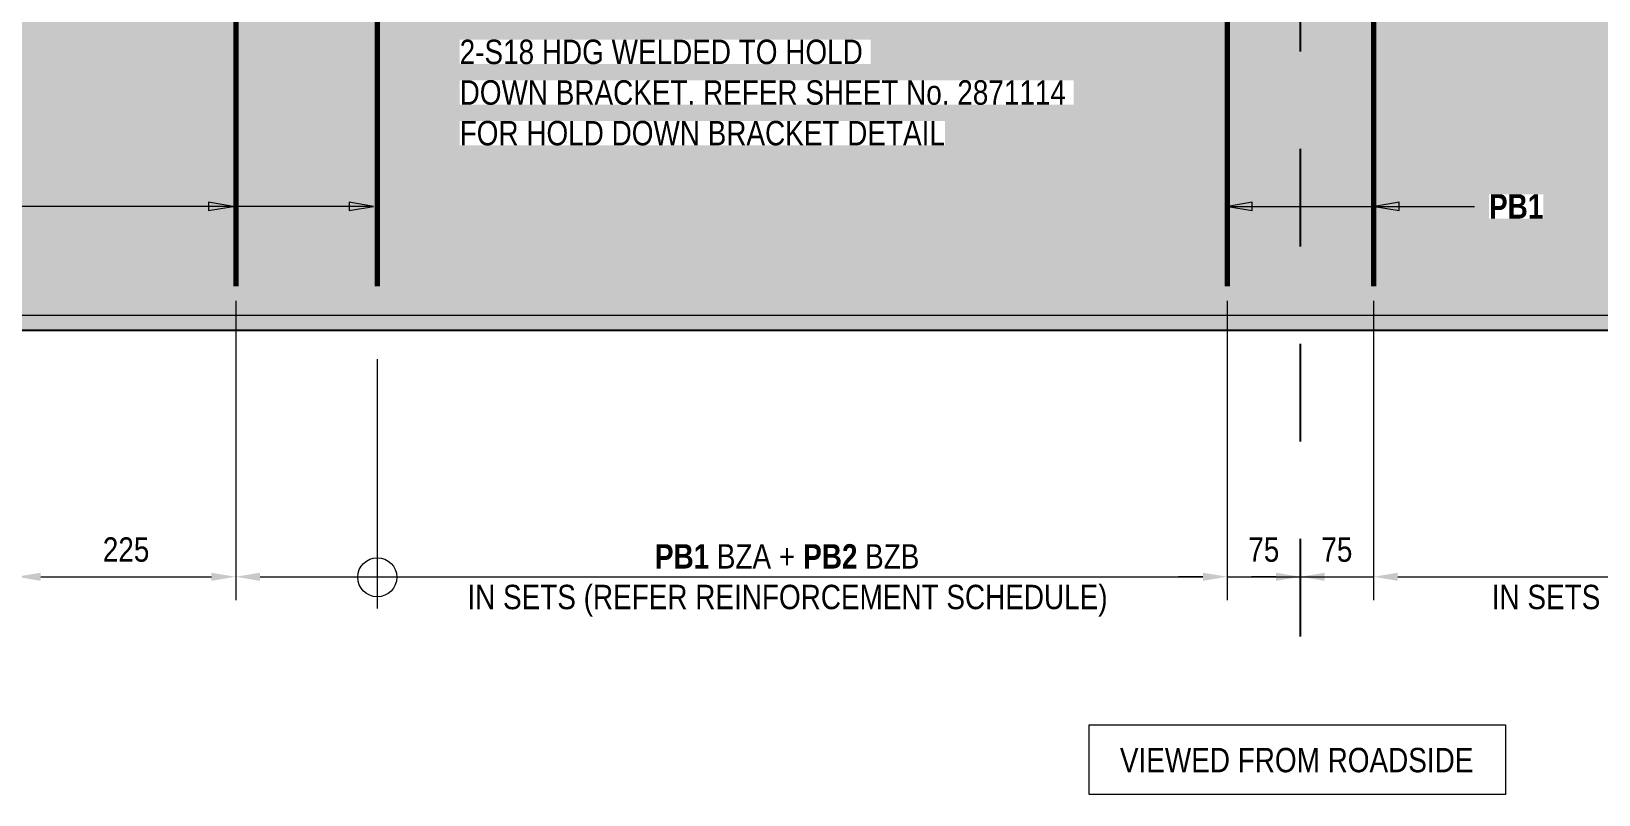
# Model space of a CAD drawing. Header units: metres. Extents: x 3.19 to 12.18, y 1.19 to 4.34.
# Drawn here: x 4.473 to 6.082, y 1.696 to 2.479 of the extents above; entities that cross this region are included whole.
import ezdxf

# ---------------------------------------------------------------- set-up
doc = ezdxf.new("R2010")
doc.units = ezdxf.units.M
doc.linetypes.add('JacobsCenter', pattern=[0.015000000000000001, 0.009000000000000003, -0.0015, 0.003, -0.0015])
doc.layers.get('Defpoints').update_dxf_attribs({"color": 41})
for name, color, linetype, lineweight in [('D-BDGE', 7, 'Continuous', 13), ('D-BDGE-LINE', 7, 'Continuous', 9), ('D-ENHA-TEXT', 7, 'Continuous', 9), ('D-ENHA-TEXT-DIMS', 7, 'Continuous', 9)]:
    doc.layers.add(name, color=color, linetype=linetype, lineweight=lineweight)
doc.styles.add('Arial Narrow_1', font='ARIALN.TTF', dxfattribs={"height": 0.02499999999999999})
doc.styles.add('Arial Narrow_B', font='ARIALNB.TTF', dxfattribs={"height": 0.025})
doc.dimstyles.new('Dimension_Standard_O__mm_', dxfattribs={"dimscale": 0.3048, "dimtxt": 0.02558577434045649, "dimasz": 0.08202099737532807, "dimexe": 0.07874015748031493, "dimexo": 0.04921259842519685, "dimgap": 0.04921259842519685, "dimtad": 1, "dimdec": 0, "dimlfac": 1000, "dimzin": 0, "dimdsep": 46, "dimtxsty": 'Arial Narrow_B', "dimsah": 1, "dimcen": 0.09, "dimaunit": 1, "dimadec": 4, "dimazin": 0, "dimtfac": 1, "dimtdec": 4, "dimtix": 1, "dimtmove": 0, "dimatfit": 3, "dimfxl": 1, "dimtvp": 1, "dimtfill": 1, "dimtolj": 1, "dimtzin": 0, "dimlwd": 18, "dimlwe": 18, "dimarcsym": 2})
doc.dimstyles.new('Dimension_Standard_O__mm__1', dxfattribs={"dimscale": 0.3048, "dimtxt": 0.02558577434045649, "dimasz": 0.08202099737532807, "dimexe": 0.07874015748031493, "dimexo": 0.04921259842519685, "dimgap": 0.04921259842519685, "dimtad": 1, "dimdec": 0, "dimlfac": 1000, "dimzin": 0, "dimdsep": 46, "dimtxsty": 'Arial Narrow_1', "dimsah": 1, "dimcen": 0.09, "dimaunit": 1, "dimadec": 4, "dimazin": 0, "dimtfac": 1, "dimtdec": 4, "dimtix": 1, "dimtmove": 0, "dimatfit": 3, "dimfxl": 1, "dimtvp": 1, "dimtfill": 1, "dimtolj": 1, "dimtzin": 0, "dimlwd": 18, "dimlwe": 18, "dimarcsym": 2})

# ---------------------------------------------------------------- blocks, each defined once
blk = doc.blocks.new('DIMBLOCK1-DRG-2871121 - ELEVATION - PRECAST MEDIUM PERFORMANCE LEVEL BARRIER TYPE - MPB-02-A')
at = {"layer": 'D-ENHA-TEXT-DIMS', "color": 0, "lineweight": 18, "transparency": 16777216}
for p, q in [((4.683003870350329, 2.202432099418926), (4.683003870350329, 1.895474706168292)), ((5.700503870350325, 2.202432099418923), (5.700503870350325, 1.895474706168292)), ((4.708003870350329, 1.919474706168292), (5.675503870350324, 1.919474706168292))]:
    blk.add_line(p, q, dxfattribs=at)
at = {"layer": 'D-ENHA-TEXT-DIMS', "color": 0, "transparency": 16777216}
for points in [[(4.708003870350329, 1.923641372834959), (4.708003870350329, 1.915308039501625), (4.683003870350329, 1.919474706168292)], [(5.675503870350324, 1.923641372834959), (5.675503870350324, 1.915308039501625), (5.700503870350325, 1.919474706168292)]]:
    blk.add_solid(points, dxfattribs=at)
at = {"layer": 'Defpoints', "color": 0, "transparency": 16777216}
for p in [(4.683003870350329, 2.217432099418926), (5.700503870350325, 2.217432099418923), (5.700503870350325, 1.919474706168292)]:
    blk.add_point(p, dxfattribs=at)
at = {"layer": 'D-ENHA-TEXT-DIMS', "color": 0, "lineweight": 18, "transparency": 16777216, "insert": (5.191753870350327, 1.949319521993667), "char_height": 0.025, "attachment_point": 5, "style": 'Arial Narrow_B', "bg_fill": 3, "box_fill_scale": 1.1, "bg_fill_color": 256, "bg_fill_true_color": 13158600, "bg_fill_transparency": 0}
blk.add_mtext('\\A1;\u200e', dxfattribs=at)
blk = doc.blocks.new('DIMBLOCK2-DRG-2871121 - ELEVATION - PRECAST MEDIUM PERFORMANCE LEVEL BARRIER TYPE - MPB-02-A')
at = {"layer": 'D-ENHA-TEXT-DIMS', "color": 0, "lineweight": 18, "transparency": 16777216}
for p, q in [((5.700503870350325, 2.202432099418923), (5.700503870350325, 1.895474706168292)), ((5.775503870350327, 1.873334265813729), (5.775503870350327, 1.943474706168292)), ((5.675503870350324, 1.919474706168292), (5.650503870350325, 1.919474706168292)), ((5.700503870350325, 1.919474706168292), (5.775503870350327, 1.919474706168292)), ((5.800503870350327, 1.919474706168292), (5.825503870350326, 1.919474706168292))]:
    blk.add_line(p, q, dxfattribs=at)
at = {"layer": 'D-ENHA-TEXT-DIMS', "color": 0, "transparency": 16777216}
for points in [[(5.675503870350324, 1.923641372834959), (5.675503870350324, 1.915308039501625), (5.700503870350325, 1.919474706168292)], [(5.800503870350327, 1.923641372834959), (5.800503870350327, 1.915308039501625), (5.775503870350327, 1.919474706168292)]]:
    blk.add_solid(points, dxfattribs=at)
at = {"layer": 'Defpoints', "color": 0, "transparency": 16777216}
for p in [(5.700503870350325, 2.217432099418923), (5.775503870350327, 1.919474706168292), (5.775503870350327, 1.858334265813729)]:
    blk.add_point(p, dxfattribs=at)
at = {"layer": 'D-ENHA-TEXT-DIMS', "color": 0, "lineweight": 18, "transparency": 16777216, "insert": (5.738003870350326, 1.947187871243326), "char_height": 0.02499999999999999, "width": 0.03801315044867821, "attachment_point": 5, "style": 'Arial Narrow_1', "bg_fill": 3, "box_fill_scale": 1.1, "bg_fill_color": 256, "bg_fill_true_color": 13158600, "bg_fill_transparency": 0}
blk.add_mtext('\\A1;75', dxfattribs=at)
blk = doc.blocks.new('DIMBLOCK3-DRG-2871121 - ELEVATION - PRECAST MEDIUM PERFORMANCE LEVEL BARRIER TYPE - MPB-02-A')
at = {"layer": 'D-ENHA-TEXT-DIMS', "color": 0, "lineweight": 18, "transparency": 16777216}
for p, q in [((5.850503870350328, 2.202432099418923), (5.850503870350328, 1.895474706168292)), ((5.775503870350327, 1.873334265813729), (5.775503870350327, 1.943474706168292)), ((5.750503870350326, 1.919474706168292), (5.725503870350327, 1.919474706168292)), ((5.775503870350327, 1.919474706168292), (5.850503870350328, 1.919474706168292)), ((5.875503870350329, 1.919474706168292), (5.900503870350328, 1.919474706168292))]:
    blk.add_line(p, q, dxfattribs=at)
at = {"layer": 'D-ENHA-TEXT-DIMS', "color": 0, "transparency": 16777216}
for points in [[(5.750503870350326, 1.923641372834959), (5.750503870350326, 1.915308039501625), (5.775503870350327, 1.919474706168292)], [(5.875503870350329, 1.923641372834959), (5.875503870350329, 1.915308039501625), (5.850503870350328, 1.919474706168292)]]:
    blk.add_solid(points, dxfattribs=at)
at = {"layer": 'Defpoints', "color": 0, "transparency": 16777216}
for p in [(5.850503870350328, 2.217432099418923), (5.850503870350328, 1.919474706168292), (5.775503870350327, 1.858334265813729)]:
    blk.add_point(p, dxfattribs=at)
at = {"layer": 'D-ENHA-TEXT-DIMS', "color": 0, "lineweight": 18, "transparency": 16777216, "insert": (5.813003870350327, 1.947187871243326), "char_height": 0.02499999999999999, "width": 0.03801315044867821, "attachment_point": 5, "style": 'Arial Narrow_1', "bg_fill": 3, "box_fill_scale": 1.1, "bg_fill_color": 256, "bg_fill_true_color": 13158600, "bg_fill_transparency": 0}
blk.add_mtext('\\A1;75', dxfattribs=at)
blk = doc.blocks.new('DIMBLOCK4-DRG-2871121 - ELEVATION - PRECAST MEDIUM PERFORMANCE LEVEL BARRIER TYPE - MPB-02-A')
at = {"layer": 'D-ENHA-TEXT-DIMS', "color": 0, "lineweight": 18, "transparency": 16777216}
for p, q in [((5.850503870350328, 2.202432099418923), (5.850503870350328, 1.895474706168292)), ((6.868003870350325, 2.202432099418919), (6.868003870350325, 1.895474706168292)), ((5.875503870350329, 1.919474706168292), (6.843003870350325, 1.919474706168292))]:
    blk.add_line(p, q, dxfattribs=at)
at = {"layer": 'D-ENHA-TEXT-DIMS', "color": 0, "transparency": 16777216}
for points in [[(5.875503870350329, 1.923641372834959), (5.875503870350329, 1.915308039501625), (5.850503870350328, 1.919474706168292)], [(6.843003870350325, 1.923641372834959), (6.843003870350325, 1.915308039501625), (6.868003870350325, 1.919474706168292)]]:
    blk.add_solid(points, dxfattribs=at)
at = {"layer": 'Defpoints', "color": 0, "transparency": 16777216}
for p in [(5.850503870350328, 2.217432099418923), (6.868003870350325, 2.217432099418919), (6.868003870350325, 1.919474706168292)]:
    blk.add_point(p, dxfattribs=at)
at = {"layer": 'D-ENHA-TEXT-DIMS', "color": 0, "lineweight": 18, "transparency": 16777216, "insert": (6.359253870350327, 1.949319521993667), "char_height": 0.02499999999999999, "attachment_point": 5, "style": 'Arial Narrow_1', "bg_fill": 3, "box_fill_scale": 1.1, "bg_fill_color": 256, "bg_fill_true_color": 13158600, "bg_fill_transparency": 0}
blk.add_mtext('\\A1;\u200e', dxfattribs=at)
blk = doc.blocks.new('DIMBLOCK7-DRG-2871121 - ELEVATION - PRECAST MEDIUM PERFORMANCE LEVEL BARRIER TYPE - MPB-02-A')
at = {"layer": 'D-ENHA-TEXT-DIMS', "color": 0, "lineweight": 18, "transparency": 16777216}
for p, q in [((4.45800387035033, 2.202432099418927), (4.45800387035033, 1.895474706168292)), ((4.683003870350329, 2.202432099418926), (4.683003870350329, 1.895474706168292)), ((4.483003870350331, 1.919474706168292), (4.658003870350329, 1.919474706168292))]:
    blk.add_line(p, q, dxfattribs=at)
at = {"layer": 'D-ENHA-TEXT-DIMS', "color": 0, "transparency": 16777216}
for points in [[(4.483003870350331, 1.923641372834959), (4.483003870350331, 1.915308039501625), (4.45800387035033, 1.919474706168292)], [(4.658003870350329, 1.923641372834959), (4.658003870350329, 1.915308039501625), (4.683003870350329, 1.919474706168292)]]:
    blk.add_solid(points, dxfattribs=at)
at = {"layer": 'Defpoints', "color": 0, "transparency": 16777216}
for p in [(4.45800387035033, 2.217432099418927), (4.683003870350329, 2.217432099418926), (4.683003870350329, 1.919474706168292)]:
    blk.add_point(p, dxfattribs=at)
at = {"layer": 'D-ENHA-TEXT-DIMS', "color": 0, "lineweight": 18, "transparency": 16777216, "insert": (4.570503870350329, 1.947239030861334), "char_height": 0.02499999999999999, "width": 0.0570197256730173, "attachment_point": 5, "style": 'Arial Narrow_1', "bg_fill": 3, "box_fill_scale": 1.1, "bg_fill_color": 256, "bg_fill_true_color": 13158600, "bg_fill_transparency": 0}
blk.add_mtext('\\A1;225', dxfattribs=at)

msp = doc.modelspace()

# ---------------------------------------------------------------- hatches: boundary and pattern name
at = {"layer": 'D-BDGE-LINE', "true_color": 0xffffff}
h = msp.add_hatch(color=7, dxfattribs=at)
h.paths.add_polyline_path([(8.165503870350335, 2.172432099418926), (8.165503870350335, 3.932432099418929), (3.385503870350329, 3.932432099418929), (3.385503870350329, 2.172432099418926), (7.300379011572486, 2.172432099418926)])
h.paths.add_polyline_path([(8.048259892536034, 2.656198663905486), (8.045930521130112, 2.656505331468885), (8.043759892536034, 2.657404435271427), (8.041895931505355, 2.658834702874807), (8.040465663901974, 2.660698663905488), (8.039566560099432, 2.662869292499564), (8.039259892536034, 2.665198663905483), (8.039566560099432, 2.66752803531141), (8.040465663901973, 2.669698663905483), (8.041895931505355, 2.671562624936166), (8.043759892536034, 2.672992892539548), (8.045930521130112, 2.673891996342088), (8.048259892536034, 2.674198663905486), (8.050589263941957, 2.673891996342088), (8.052759892536034, 2.672992892539547), (8.054623853566714, 2.671562624936165), (8.056054121170094, 2.669698663905486), (8.056953224972636, 2.66752803531141), (8.057259892536035, 2.665198663905485), (8.056953224972636, 2.662869292499564), (8.056054121170094, 2.660698663905487), (8.054623853566714, 2.658834702874808), (8.052759892536034, 2.657404435271427), (8.050589263941959, 2.656505331468885)])
h.paths.add_polyline_path([(7.263259892536027, 2.65619866390549), (7.260930521130104, 2.656505331468887), (7.258759892536025, 2.657404435271429), (7.256895931505347, 2.65883470287481), (7.255465663901967, 2.660698663905488), (7.254566560099424, 2.662869292499566), (7.254259892536027, 2.665198663905489), (7.254566560099424, 2.667528035311412), (7.255465663901966, 2.66969866390549), (7.256895931505347, 2.671562624936168), (7.258759892536025, 2.67299289253955), (7.260930521130102, 2.67389199634209), (7.263259892536027, 2.674198663905488), (7.265589263941949, 2.67389199634209), (7.267759892536025, 2.672992892539549), (7.269623853566705, 2.671562624936168), (7.271054121170086, 2.669698663905489), (7.271953224972629, 2.667528035311415), (7.272259892536026, 2.665198663905489), (7.271953224972629, 2.662869292499566), (7.271054121170086, 2.660698663905489), (7.269623853566703, 2.658834702874808), (7.267759892536025, 2.657404435271429), (7.26558926394195, 2.656505331468887)])
h.paths.add_polyline_path([(6.697747848164644, 2.65619866390549), (6.695418476758721, 2.656505331468888), (6.693247848164644, 2.657404435271429), (6.691383887133965, 2.658834702874812), (6.689953619530583, 2.660698663905489), (6.689054515728042, 2.662869292499566), (6.688747848164644, 2.665198663905485), (6.689054515728042, 2.667528035311412), (6.689953619530583, 2.66969866390549), (6.691383887133967, 2.671562624936171), (6.693247848164644, 2.67299289253955), (6.695418476758721, 2.673891996342091), (6.697747848164644, 2.67419866390549), (6.700077219570566, 2.673891996342092), (6.702247848164645, 2.67299289253955), (6.704111809195323, 2.671562624936169), (6.705542076798705, 2.66969866390549), (6.706441180601247, 2.667528035311412), (6.706747848164644, 2.665198663905489), (6.706441180601247, 2.662869292499566), (6.705542076798706, 2.660698663905492), (6.704111809195323, 2.65883470287481), (6.702247848164645, 2.657404435271429), (6.700077219570567, 2.656505331468888)])
h.paths.add_polyline_path([(5.875503870350338, 2.656198663905492), (5.873174498944415, 2.656505331468891), (5.871003870350337, 2.657404435271432), (5.869139909319658, 2.658834702874813), (5.867709641716277, 2.660698663905493), (5.866810537913735, 2.662869292499569), (5.866503870350337, 2.665198663905493), (5.866810537913735, 2.667528035311415), (5.867709641716278, 2.669698663905493), (5.869139909319658, 2.671562624936171), (5.871003870350337, 2.672992892539552), (5.873174498944415, 2.673891996342094), (5.875503870350338, 2.674198663905492), (5.87783324175626, 2.673891996342094), (5.880003870350336, 2.672992892539552), (5.881867831381016, 2.671562624936171), (5.883298098984397, 2.669698663905492), (5.884197202786939, 2.667528035311413), (5.884503870350336, 2.665198663905491), (5.884197202786939, 2.662869292499569), (5.883298098984397, 2.660698663905492), (5.881867831381016, 2.658834702874814), (5.880003870350336, 2.657404435271433), (5.87783324175626, 2.656505331468891)])
h.paths.add_polyline_path([(5.675503870350333, 2.656198663905492), (5.673174498944411, 2.656505331468891), (5.671003870350334, 2.657404435271432), (5.669139909319655, 2.658834702874813), (5.667709641716273, 2.660698663905492), (5.666810537913732, 2.662869292499569), (5.666503870350333, 2.665198663905491), (5.666810537913732, 2.667528035311415), (5.667709641716273, 2.669698663905492), (5.669139909319656, 2.671562624936173), (5.671003870350334, 2.672992892539552), (5.673174498944411, 2.673891996342094), (5.675503870350333, 2.674198663905492), (5.677833241756256, 2.673891996342094), (5.680003870350334, 2.672992892539552), (5.681867831381012, 2.671562624936171), (5.683298098984394, 2.669698663905492), (5.684197202786934, 2.667528035311416), (5.684503870350333, 2.665198663905493), (5.684197202786935, 2.662869292499569), (5.683298098984394, 2.660698663905493), (5.681867831381012, 2.658834702874813), (5.680003870350334, 2.657404435271432), (5.677833241756256, 2.656505331468891)])
h.paths.add_polyline_path([(4.853259892536028, 2.656198663905497), (4.850930521130106, 2.656505331468895), (4.848759892536028, 2.657404435271437), (4.846895931505349, 2.658834702874818), (4.845465663901968, 2.660698663905497), (4.844566560099427, 2.662869292499574), (4.844259892536028, 2.665198663905497), (4.844566560099427, 2.66752803531142), (4.845465663901969, 2.669698663905498), (4.846895931505349, 2.671562624936176), (4.848759892536028, 2.672992892539557), (4.850930521130105, 2.673891996342099), (4.853259892536028, 2.674198663905496), (4.855589263941951, 2.673891996342098), (4.857759892536028, 2.672992892539557), (4.859623853566706, 2.671562624936176), (4.861054121170088, 2.669698663905497), (4.86195322497263, 2.667528035311421), (4.862259892536028, 2.665198663905497), (4.86195322497263, 2.662869292499574), (4.861054121170088, 2.660698663905497), (4.859623853566707, 2.658834702874819), (4.857759892536028, 2.657404435271437), (4.855589263941952, 2.656505331468896)])
h.paths.add_polyline_path([(4.287747848164646, 2.656198663905498), (4.285418476758723, 2.656505331468896), (4.283247848164646, 2.657404435271437), (4.281383887133967, 2.658834702874819), (4.279953619530587, 2.660698663905498), (4.279054515728045, 2.662869292499574), (4.278747848164646, 2.665198663905496), (4.279054515728045, 2.66752803531142), (4.279953619530587, 2.669698663905497), (4.281383887133967, 2.671562624936176), (4.283247848164646, 2.672992892539558), (4.285418476758723, 2.673891996342099), (4.287747848164646, 2.674198663905497), (4.290077219570569, 2.673891996342099), (4.292247848164647, 2.672992892539557), (4.294111809195325, 2.671562624936176), (4.295542076798705, 2.669698663905498), (4.296441180601247, 2.667528035311422), (4.296747848164646, 2.665198663905499), (4.296441180601247, 2.662869292499574), (4.295542076798707, 2.660698663905498), (4.294111809195325, 2.658834702874818), (4.292247848164647, 2.657404435271437), (4.290077219570567, 2.656505331468896)])
h.paths.add_polyline_path([(3.533259892536029, 2.6561986639055), (3.530930521130107, 2.656505331468899), (3.528759892536029, 2.65740443527144), (3.52689593150535, 2.658834702874821), (3.525465663901969, 2.660698663905499), (3.524566560099428, 2.662869292499578), (3.524259892536029, 2.6651986639055), (3.524566560099428, 2.667528035311423), (3.525465663901969, 2.6696986639055), (3.52689593150535, 2.671562624936179), (3.528759892536029, 2.67299289253956), (3.530930521130106, 2.673891996342102), (3.533259892536029, 2.6741986639055), (3.535589263941952, 2.673891996342102), (3.537759892536029, 2.67299289253956), (3.539623853566709, 2.671562624936179), (3.541054121170089, 2.6696986639055), (3.541953224972631, 2.667528035311423), (3.542259892536029, 2.6651986639055), (3.541953224972631, 2.662869292499578), (3.541054121170089, 2.6606986639055), (3.539623853566706, 2.65883470287482), (3.537759892536029, 2.65740443527144), (3.535589263941953, 2.656505331468899)])
h.paths.add_polyline_path([(8.048259892536034, 3.38491487048629), (8.04593052113011, 3.385221538049689), (8.043759892536034, 3.38612064185223), (8.041895931505355, 3.387550909455611), (8.040465663901974, 3.389414870486292), (8.039566560099432, 3.391585499080367), (8.039259892536034, 3.393914870486293), (8.039566560099432, 3.396244241892213), (8.040465663901974, 3.39841487048629), (8.041895931505355, 3.400278831516969), (8.043759892536034, 3.40170909912035), (8.045930521130114, 3.402608202922892), (8.048259892536034, 3.40291487048629), (8.050589263941957, 3.402608202922892), (8.052759892536034, 3.40170909912035), (8.054623853566714, 3.40027883151697), (8.056054121170094, 3.39841487048629), (8.056953224972636, 3.396244241892213), (8.057259892536035, 3.393914870486289), (8.056953224972636, 3.391585499080367), (8.056054121170094, 3.38941487048629), (8.054623853566714, 3.387550909455611), (8.052759892536034, 3.38612064185223), (8.050589263941959, 3.385221538049689)])
h.paths.add_polyline_path([(7.263259892536029, 3.384914870486292), (7.260930521130105, 3.385221538049691), (7.258759892536028, 3.386120641852232), (7.25689593150535, 3.387550909455613), (7.255465663901969, 3.389414870486292), (7.254566560099427, 3.391585499080369), (7.254259892536028, 3.393914870486292), (7.254566560099427, 3.396244241892215), (7.255465663901968, 3.398414870486292), (7.25689593150535, 3.400278831516971), (7.258759892536028, 3.401709099120351), (7.260930521130105, 3.402608202922893), (7.263259892536029, 3.402914870486292), (7.265589263941952, 3.402608202922893), (7.267759892536029, 3.401709099120352), (7.269623853566707, 3.400278831516972), (7.271054121170089, 3.398414870486292), (7.271953224972631, 3.396244241892213), (7.272259892536029, 3.39391487048629), (7.271953224972631, 3.391585499080369), (7.271054121170089, 3.389414870486292), (7.26962385356671, 3.387550909455615), (7.267759892536029, 3.386120641852233), (7.26558926394195, 3.385221538049691)])
h.paths.add_polyline_path([(6.697747848164644, 3.384914870486293), (6.695418476758721, 3.385221538049691), (6.693247848164643, 3.386120641852233), (6.691383887133965, 3.387550909455612), (6.689953619530583, 3.389414870486292), (6.689054515728042, 3.39158549908037), (6.688747848164644, 3.393914870486288), (6.689054515728042, 3.396244241892215), (6.689953619530583, 3.398414870486292), (6.691383887133965, 3.400278831516973), (6.693247848164643, 3.401709099120353), (6.695418476758721, 3.402608202922894), (6.697747848164644, 3.402914870486292), (6.700077219570566, 3.402608202922894), (6.702247848164643, 3.401709099120353), (6.704111809195323, 3.400278831516972), (6.705542076798704, 3.398414870486292), (6.706441180601245, 3.396244241892215), (6.706747848164643, 3.393914870486292), (6.706441180601245, 3.39158549908037), (6.705542076798704, 3.389414870486292), (6.704111809195323, 3.387550909455613), (6.702247848164643, 3.386120641852233), (6.700077219570566, 3.385221538049691)])
h.paths.add_polyline_path([(5.875503870350338, 3.384914870486296), (5.873174498944414, 3.385221538049694), (5.871003870350337, 3.386120641852236), (5.869139909319658, 3.387550909455617), (5.867709641716277, 3.389414870486297), (5.866810537913735, 3.391585499080373), (5.866503870350337, 3.393914870486297), (5.866810537913735, 3.396244241892219), (5.867709641716277, 3.398414870486295), (5.869139909319658, 3.400278831516975), (5.871003870350337, 3.401709099120356), (5.873174498944414, 3.402608202922897), (5.875503870350338, 3.402914870486295), (5.87783324175626, 3.402608202922897), (5.880003870350336, 3.401709099120356), (5.881867831381016, 3.400278831516975), (5.883298098984397, 3.398414870486295), (5.884197202786939, 3.396244241892219), (5.884503870350336, 3.393914870486295), (5.884197202786939, 3.391585499080373), (5.883298098984397, 3.389414870486296), (5.881867831381016, 3.387550909455617), (5.880003870350336, 3.386120641852236), (5.877833241756261, 3.385221538049694)])
h.paths.add_polyline_path([(5.675503870350336, 3.384914870486296), (5.673174498944412, 3.385221538049694), (5.671003870350336, 3.386120641852236), (5.669139909319656, 3.387550909455617), (5.667709641716275, 3.389414870486296), (5.666810537913733, 3.391585499080373), (5.666503870350335, 3.393914870486294), (5.666810537913733, 3.396244241892219), (5.667709641716275, 3.398414870486295), (5.669139909319656, 3.400278831516975), (5.671003870350336, 3.401709099120356), (5.673174498944412, 3.402608202922897), (5.675503870350336, 3.402914870486295), (5.677833241756257, 3.402608202922897), (5.680003870350335, 3.401709099120356), (5.681867831381014, 3.400278831516975), (5.683298098984396, 3.398414870486295), (5.684197202786938, 3.396244241892219), (5.684503870350335, 3.393914870486297), (5.684197202786938, 3.391585499080373), (5.683298098984395, 3.389414870486295), (5.681867831381014, 3.387550909455617), (5.680003870350335, 3.386120641852236), (5.677833241756258, 3.385221538049694)])
h.paths.add_polyline_path([(4.85325989253603, 3.3849148704863), (4.850930521130108, 3.385221538049697), (4.848759892536029, 3.386120641852239), (4.846895931505351, 3.38755090945562), (4.84546566390197, 3.389414870486299), (4.844566560099429, 3.391585499080376), (4.84425989253603, 3.393914870486301), (4.844566560099429, 3.396244241892222), (4.845465663901969, 3.398414870486298), (4.846895931505351, 3.400278831516979), (4.848759892536029, 3.401709099120359), (4.850930521130108, 3.402608202922901), (4.85325989253603, 3.402914870486299), (4.855589263941953, 3.402608202922901), (4.85775989253603, 3.401709099120359), (4.859623853566709, 3.400278831516979), (4.86105412117009, 3.398414870486299), (4.861953224972631, 3.396244241892222), (4.86225989253603, 3.393914870486299), (4.861953224972631, 3.391585499080376), (4.86105412117009, 3.389414870486299), (4.85962385356671, 3.387550909455622), (4.85775989253603, 3.386120641852239), (4.855589263941954, 3.385221538049697)])
h.paths.add_polyline_path([(4.287747848164646, 3.384914870486301), (4.285418476758723, 3.385221538049699), (4.283247848164645, 3.38612064185224), (4.281383887133967, 3.387550909455621), (4.279953619530586, 3.3894148704863), (4.279054515728044, 3.391585499080378), (4.278747848164645, 3.393914870486301), (4.279054515728044, 3.396244241892222), (4.279953619530586, 3.3984148704863), (4.281383887133967, 3.400278831516979), (4.283247848164645, 3.40170909912036), (4.285418476758723, 3.402608202922902), (4.287747848164646, 3.4029148704863), (4.290077219570568, 3.402608202922902), (4.292247848164645, 3.40170909912036), (4.294111809195324, 3.400278831516979), (4.295542076798705, 3.398414870486301), (4.296441180601247, 3.396244241892224), (4.296747848164645, 3.393914870486301), (4.296441180601247, 3.391585499080378), (4.295542076798704, 3.389414870486299), (4.294111809195324, 3.387550909455621), (4.292247848164645, 3.38612064185224), (4.290077219570568, 3.385221538049699)])
h.paths.add_polyline_path([(3.533259892536029, 3.384914870486304), (3.530930521130108, 3.385221538049702), (3.528759892536029, 3.386120641852243), (3.52689593150535, 3.387550909455624), (3.525465663901969, 3.389414870486303), (3.524566560099428, 3.391585499080381), (3.524259892536029, 3.393914870486303), (3.524566560099428, 3.396244241892226), (3.525465663901969, 3.398414870486303), (3.52689593150535, 3.400278831516983), (3.528759892536029, 3.401709099120363), (3.530930521130107, 3.402608202922905), (3.533259892536029, 3.402914870486303), (3.535589263941952, 3.402608202922905), (3.537759892536029, 3.401709099120363), (3.539623853566708, 3.400278831516982), (3.541054121170089, 3.398414870486303), (3.541953224972631, 3.396244241892226), (3.542259892536029, 3.393914870486304), (3.541953224972631, 3.391585499080381), (3.541054121170089, 3.389414870486304), (3.539623853566709, 3.387550909455625), (3.537759892536029, 3.386120641852243), (3.535589263941952, 3.385221538049702)])
h.paths.add_polyline_path([(8.132003870350335, 3.654172198370426), (8.129674498944413, 3.654478865933824), (8.127503870350337, 3.655377969736365), (8.125639909319657, 3.656808237339746), (8.124209641716275, 3.658672198370426), (8.123310537913733, 3.660842826964503), (8.123003870350336, 3.663172198370431), (8.123310537913733, 3.665501569776346), (8.124209641716275, 3.667672198370425), (8.125639909319657, 3.669536159401104), (8.127503870350338, 3.670966427004487), (8.129674498944413, 3.671865530807027), (8.132003870350335, 3.672172198370425), (8.134333241756257, 3.671865530807027), (8.136503870350339, 3.670966427004485), (8.138367831381014, 3.669536159401105), (8.139798098984395, 3.667672198370427), (8.140697202786935, 3.665501569776354), (8.141003870350335, 3.663172198370425), (8.140697202786939, 3.660842826964503), (8.139798098984395, 3.658672198370425), (8.138367831381014, 3.656808237339746), (8.136503870350335, 3.655377969736366), (8.13433324175626, 3.654478865933824)])
h.paths.add_polyline_path([(3.41400387035033, 3.654172198370433), (3.411674498944407, 3.654478865933832), (3.40950387035033, 3.655377969736373), (3.40763990931965, 3.656808237339754), (3.40620964171627, 3.658672198370433), (3.405310537913728, 3.66084282696451), (3.40500387035033, 3.663172198370434), (3.405310537913728, 3.665501569776356), (3.40620964171627, 3.667672198370434), (3.407639909319651, 3.669536159401112), (3.40950387035033, 3.670966427004493), (3.411674498944407, 3.671865530807035), (3.41400387035033, 3.672172198370434), (3.416333241756253, 3.671865530807035), (3.41850387035033, 3.670966427004493), (3.420367831381009, 3.669536159401112), (3.42179809898439, 3.667672198370433), (3.422697202786931, 3.665501569776356), (3.42300387035033, 3.663172198370434), (3.422697202786931, 3.66084282696451), (3.42179809898439, 3.658672198370433), (3.420367831381009, 3.656808237339754), (3.41850387035033, 3.655377969736373), (3.416333241756253, 3.654478865933832)])
h.paths.add_polyline_path([(8.023259892536034, 3.874045803049846), (8.02093052113011, 3.874352470613245), (8.018759892536032, 3.875251574415786), (8.016895931505355, 3.876681842019167), (8.015465663901972, 3.878545803049846), (8.014566560099432, 3.880716431643924), (8.014259892536034, 3.883045803049846), (8.014566560099432, 3.88537517445577), (8.015465663901972, 3.887545803049848), (8.016895931505355, 3.889409764080526), (8.018759892536032, 3.890840031683907), (8.02093052113011, 3.891739135486448), (8.023259892536034, 3.892045803049846), (8.025589263941956, 3.891739135486448), (8.027759892536034, 3.890840031683907), (8.029623853566713, 3.889409764080526), (8.031054121170094, 3.887545803049846), (8.031953224972636, 3.885375174455765), (8.032259892536032, 3.883045803049846), (8.031953224972636, 3.880716431643924), (8.031054121170094, 3.878545803049847), (8.029623853566713, 3.876681842019168), (8.027759892536034, 3.875251574415786), (8.025589263941958, 3.874352470613245)])
h.paths.add_polyline_path([(7.238259892536028, 3.874045803049848), (7.235930521130106, 3.874352470613247), (7.233759892536028, 3.875251574415788), (7.231895931505349, 3.87668184201917), (7.230465663901969, 3.878545803049848), (7.229566560099426, 3.880716431643926), (7.229259892536028, 3.883045803049845), (7.229566560099426, 3.885375174455771), (7.230465663901969, 3.887545803049848), (7.231895931505349, 3.889409764080527), (7.233759892536028, 3.890840031683908), (7.235930521130106, 3.89173913548645), (7.238259892536028, 3.892045803049848), (7.240589263941951, 3.89173913548645), (7.242759892536029, 3.890840031683908), (7.244623853566707, 3.889409764080527), (7.246054121170088, 3.887545803049848), (7.24695322497263, 3.885375174455774), (7.247259892536028, 3.883045803049847), (7.24695322497263, 3.880716431643926), (7.246054121170088, 3.878545803049848), (7.244623853566709, 3.876681842019171), (7.242759892536029, 3.875251574415788), (7.240589263941951, 3.874352470613247)])
h.paths.add_polyline_path([(7.093003870350336, 3.874045803049849), (7.090674498944413, 3.874352470613247), (7.088503870350336, 3.875251574415789), (7.086639909319657, 3.87668184201917), (7.085209641716276, 3.878545803049851), (7.084310537913734, 3.880716431643926), (7.084003870350336, 3.883045803049845), (7.084310537913733, 3.885375174455772), (7.085209641716276, 3.88754580304985), (7.086639909319657, 3.889409764080528), (7.088503870350336, 3.89084003168391), (7.090674498944413, 3.89173913548645), (7.093003870350336, 3.89204580304985), (7.09533324175626, 3.89173913548645), (7.097503870350337, 3.890840031683909), (7.099367831381015, 3.889409764080529), (7.100798098984396, 3.887545803049849), (7.101697202786938, 3.885375174455773), (7.102003870350336, 3.883045803049848), (7.101697202786938, 3.880716431643926), (7.100798098984396, 3.878545803049849), (7.099367831381015, 3.87668184201917), (7.097503870350337, 3.875251574415789), (7.09533324175626, 3.874352470613248)])
h.paths.add_polyline_path([(6.722747848164645, 3.874045803049849), (6.720418476758722, 3.874352470613247), (6.718247848164646, 3.875251574415789), (6.716383887133964, 3.876681842019171), (6.714953619530585, 3.878545803049849), (6.714054515728042, 3.880716431643926), (6.713747848164645, 3.88304580304985), (6.714054515728042, 3.885375174455772), (6.714953619530585, 3.887545803049849), (6.716383887133968, 3.889409764080531), (6.718247848164645, 3.89084003168391), (6.720418476758722, 3.89173913548645), (6.722747848164645, 3.89204580304985), (6.725077219570567, 3.89173913548645), (6.727247848164645, 3.89084003168391), (6.729111809195324, 3.889409764080528), (6.730542076798706, 3.887545803049849), (6.731441180601247, 3.885375174455772), (6.731747848164645, 3.883045803049848), (6.731441180601247, 3.880716431643926), (6.730542076798706, 3.878545803049849), (6.729111809195324, 3.87668184201917), (6.727247848164645, 3.875251574415789), (6.725077219570567, 3.874352470613247)])
h.paths.add_polyline_path([(6.868003870350336, 3.87404580304985), (6.865674498944414, 3.874352470613248), (6.863503870350337, 3.87525157441579), (6.861639909319658, 3.87668184201917), (6.860209641716277, 3.878545803049851), (6.859310537913734, 3.880716431643927), (6.859003870350336, 3.883045803049849), (6.859310537913734, 3.885375174455773), (6.860209641716277, 3.88754580304985), (6.861639909319656, 3.889409764080529), (6.863503870350336, 3.89084003168391), (6.865674498944414, 3.891739135486452), (6.868003870350336, 3.89204580304985), (6.870333241756258, 3.891739135486452), (6.872503870350336, 3.89084003168391), (6.874367831381015, 3.889409764080529), (6.875798098984395, 3.88754580304985), (6.876697202786938, 3.885375174455773), (6.877003870350335, 3.883045803049849), (6.876697202786938, 3.880716431643927), (6.875798098984395, 3.878545803049851), (6.874367831381015, 3.876681842019171), (6.872503870350336, 3.87525157441579), (6.870333241756258, 3.874352470613248)])
h.paths.add_polyline_path([(5.700503870350334, 3.874045803049853), (5.698174498944412, 3.874352470613251), (5.696003870350337, 3.875251574415792), (5.694139909319656, 3.876681842019173), (5.692709641716275, 3.878545803049853), (5.691810537913732, 3.880716431643929), (5.691503870350335, 3.883045803049856), (5.691810537913732, 3.885375174455775), (5.692709641716275, 3.887545803049853), (5.694139909319655, 3.889409764080531), (5.696003870350335, 3.890840031683913), (5.698174498944412, 3.891739135486454), (5.700503870350334, 3.892045803049853), (5.702833241756258, 3.891739135486454), (5.705003870350335, 3.890840031683913), (5.706867831381013, 3.889409764080531), (5.708298098984395, 3.887545803049852), (5.709197202786936, 3.885375174455775), (5.709503870350334, 3.883045803049854), (5.709197202786936, 3.880716431643929), (5.708298098984395, 3.878545803049853), (5.706867831381013, 3.876681842019174), (5.705003870350335, 3.875251574415793), (5.702833241756255, 3.874352470613251)])
h.paths.add_polyline_path([(5.850503870350337, 3.874045803049853), (5.848174498944416, 3.874352470613251), (5.846003870350338, 3.875251574415793), (5.844139909319659, 3.876681842019174), (5.842709641716276, 3.878545803049854), (5.841810537913736, 3.88071643164393), (5.841503870350338, 3.883045803049854), (5.841810537913736, 3.885375174455775), (5.842709641716278, 3.887545803049852), (5.844139909319659, 3.889409764080531), (5.846003870350338, 3.890840031683912), (5.848174498944416, 3.891739135486454), (5.850503870350337, 3.892045803049853), (5.85283324175626, 3.891739135486454), (5.855003870350338, 3.890840031683912), (5.856867831381017, 3.889409764080531), (5.858298098984397, 3.887545803049853), (5.859197202786939, 3.885375174455775), (5.859503870350337, 3.883045803049852), (5.859197202786939, 3.88071643164393), (5.858298098984397, 3.878545803049853), (5.856867831381018, 3.876681842019174), (5.855003870350338, 3.875251574415792), (5.85283324175626, 3.874352470613251)])
h.paths.add_polyline_path([(4.82825989253603, 3.874045803049856), (4.825930521130108, 3.874352470613254), (4.823759892536031, 3.875251574415796), (4.821895931505352, 3.876681842019177), (4.82046566390197, 3.878545803049856), (4.819566560099429, 3.880716431643934), (4.819259892536031, 3.883045803049854), (4.819566560099429, 3.885375174455779), (4.820465663901972, 3.887545803049857), (4.821895931505352, 3.889409764080535), (4.823759892536031, 3.890840031683915), (4.825930521130108, 3.891739135486457), (4.82825989253603, 3.892045803049856), (4.830589263941953, 3.891739135486457), (4.83275989253603, 3.890840031683916), (4.83462385356671, 3.889409764080535), (4.836054121170091, 3.887545803049856), (4.836953224972632, 3.885375174455779), (4.83725989253603, 3.883045803049856), (4.836953224972632, 3.880716431643934), (4.836054121170091, 3.878545803049856), (4.834623853566709, 3.876681842019177), (4.83275989253603, 3.875251574415796), (4.830589263941953, 3.874352470613254)])
h.paths.add_polyline_path([(4.458003870350338, 3.874045803049857), (4.455674498944415, 3.874352470613255), (4.453503870350338, 3.875251574415797), (4.45163990931966, 3.876681842019178), (4.450209641716278, 3.878545803049857), (4.449310537913736, 3.880716431643934), (4.449003870350338, 3.883045803049857), (4.449310537913736, 3.885375174455779), (4.450209641716278, 3.887545803049857), (4.451639909319659, 3.889409764080536), (4.453503870350339, 3.890840031683917), (4.455674498944415, 3.891739135486458), (4.458003870350338, 3.892045803049857), (4.460333241756261, 3.891739135486458), (4.462503870350338, 3.890840031683916), (4.464367831381017, 3.889409764080536), (4.465798098984399, 3.887545803049856), (4.466697202786939, 3.885375174455779), (4.467003870350339, 3.883045803049856), (4.466697202786939, 3.880716431643934), (4.465798098984398, 3.878545803049857), (4.464367831381017, 3.876681842019178), (4.462503870350338, 3.875251574415797), (4.460333241756261, 3.874352470613255)])
h.paths.add_polyline_path([(4.683003870350338, 3.874045803049857), (4.680674498944415, 3.874352470613255), (4.678503870350338, 3.875251574415797), (4.676639909319659, 3.876681842019178), (4.675209641716278, 3.878545803049857), (4.674310537913737, 3.880716431643934), (4.674003870350337, 3.883045803049856), (4.674310537913737, 3.885375174455779), (4.675209641716278, 3.887545803049857), (4.676639909319659, 3.889409764080536), (4.678503870350338, 3.890840031683916), (4.680674498944415, 3.891739135486458), (4.683003870350338, 3.892045803049857), (4.685333241756261, 3.891739135486458), (4.687503870350338, 3.890840031683916), (4.689367831381016, 3.889409764080536), (4.690798098984398, 3.887545803049857), (4.69169720278694, 3.88537517445578), (4.692003870350338, 3.883045803049855), (4.69169720278694, 3.880716431643934), (4.690798098984398, 3.878545803049857), (4.689367831381016, 3.876681842019178), (4.687503870350338, 3.875251574415797), (4.685333241756262, 3.874352470613255)])
h.paths.add_polyline_path([(4.312747848164647, 3.874045803049857), (4.310418476758723, 3.874352470613255), (4.308247848164647, 3.875251574415797), (4.306383887133967, 3.876681842019178), (4.304953619530586, 3.878545803049857), (4.304054515728045, 3.880716431643934), (4.303747848164647, 3.883045803049857), (4.304054515728045, 3.88537517445578), (4.304953619530586, 3.887545803049857), (4.306383887133967, 3.889409764080536), (4.308247848164647, 3.890840031683917), (4.310418476758723, 3.891739135486458), (4.312747848164647, 3.892045803049857), (4.315077219570569, 3.891739135486458), (4.317247848164646, 3.890840031683916), (4.319111809195326, 3.889409764080536), (4.320542076798706, 3.887545803049858), (4.321441180601248, 3.88537517445578), (4.321747848164646, 3.883045803049856), (4.321441180601248, 3.880716431643934), (4.320542076798706, 3.878545803049856), (4.319111809195326, 3.876681842019178), (4.317247848164646, 3.875251574415798), (4.315077219570569, 3.874352470613255)])
h.paths.add_polyline_path([(3.50825989253603, 3.87404580304986), (3.505930521130107, 3.874352470613259), (3.50375989253603, 3.8752515744158), (3.50189593150535, 3.876681842019182), (3.50046566390197, 3.87854580304986), (3.499566560099428, 3.880716431643938), (3.499259892536029, 3.88304580304986), (3.499566560099428, 3.885375174455783), (3.50046566390197, 3.88754580304986), (3.50189593150535, 3.889409764080539), (3.50375989253603, 3.89084003168392), (3.505930521130106, 3.891739135486461), (3.50825989253603, 3.89204580304986), (3.510589263941952, 3.891739135486462), (3.512759892536029, 3.89084003168392), (3.514623853566708, 3.889409764080539), (3.516054121170089, 3.88754580304986), (3.516953224972631, 3.885375174455783), (3.517259892536029, 3.88304580304986), (3.516953224972631, 3.880716431643938), (3.516054121170089, 3.87854580304986), (3.514623853566708, 3.876681842019182), (3.512759892536029, 3.8752515744158), (3.510589263941952, 3.874352470613259)])
at = {"layer": 'D-ENHA-TEXT'}
for points in [[(4.680248590424765, 2.299392790418979), (4.655248590424764, 2.30380096493669), (4.655248590424764, 2.294984615901267)], [(4.824278794995022, 2.299392790418979), (4.799278794995022, 2.30380096493669), (4.799278794995022, 2.294984615901267)], [(5.70106781084153, 2.299392790418974), (5.72606781084153, 2.294984615901262), (5.72606781084153, 2.303800964936686)], [(5.851759578082532, 2.299392790418974), (5.876759578082531, 2.294984615901263), (5.876759578082531, 2.303800964936686)]]:
    msp.add_hatch(color=256, dxfattribs=at).paths.add_polyline_path(points)

# ---------------------------------------------------------------- linework, layer by layer
at = {"layer": 'D-BDGE', "linetype": 'JacobsCenter', "lineweight": 25}
msp.add_line((5.775503870350327, 1.858334265813729), (5.77550387035033, 4.312632099418929), dxfattribs=at)
at = {"layer": 'D-BDGE', "lineweight": 70}
for p, q in [((4.683003870350332, 3.874045803049852), (4.683003870350329, 2.217432099418926)), ((4.828259892536024, 3.874045803049851), (4.828259892536021, 2.217432099418926)), ((5.700503870350326, 3.874045803049848), (5.700503870350325, 2.217432099418923)), ((5.85050387035033, 3.874045803049848), (5.850503870350328, 2.217432099418923))]:
    msp.add_line(p, q, dxfattribs=at)
at = {"layer": 'D-BDGE', "lineweight": 18}
msp.add_line((8.165503870350326, 2.187432099418915), (3.385503870350326, 2.187432099418931), dxfattribs=at)
at = {"layer": 'D-BDGE', "lineweight": 25}
msp.add_line((3.385503870350325, 2.172432099418923), (8.165503870350324, 2.172432099418923), dxfattribs=at)
at = {"layer": 'D-BDGE', "lineweight": 9}
msp.add_line((4.828259892536021, 2.142661190084061), (4.828259892536021, 1.887013419976298), dxfattribs=at)
at = {"layer": 'D-BDGE', "lineweight": 18}
msp.add_circle((4.828259892536021, 1.91899796863989), 0.01999999999999957, dxfattribs=at)
at = {"layer": 'D-ENHA-TEXT'}
for p, q in [((4.680248590424765, 2.299392790418979), (4.655248590424764, 2.30380096493669)), ((4.655248590424764, 2.30380096493669), (4.655248590424764, 2.294984615901267)), ((4.824278794995022, 2.299392790418979), (4.799278794995022, 2.30380096493669)), ((4.799278794995022, 2.30380096493669), (4.799278794995022, 2.294984615901267)), ((5.72606781084153, 2.303800964936686), (5.70106781084153, 2.299392790418974)), ((5.72606781084153, 2.294984615901262), (5.72606781084153, 2.303800964936686)), ((5.876759578082531, 2.303800964936686), (5.851759578082532, 2.299392790418974)), ((5.876759578082531, 2.294984615901263), (5.876759578082531, 2.303800964936686)), ((4.824278794995022, 2.299392790418979), (4.224996808970233, 2.299392790418979)), ((4.680248590424765, 2.299392790418979), (4.224996808970233, 2.299392790418979)), ((4.655248590424764, 2.294984615901267), (4.680248590424765, 2.299392790418979)), ((4.799278794995022, 2.294984615901267), (4.824278794995022, 2.299392790418979)), ((5.70106781084153, 2.299392790418974), (5.72606781084153, 2.294984615901262)), ((5.70106781084153, 2.299392790418974), (5.938254909544737, 2.299392790418974)), ((5.851759578082532, 2.299392790418974), (5.876759578082531, 2.294984615901263)), ((5.851759578082532, 2.299392790418974), (5.938254909544737, 2.299392790418974)), ((5.938254909544737, 2.299392790418974), (5.954129909544736, 2.299392790418974))]:
    msp.add_line(p, q, dxfattribs=at)
at = {"layer": 'D-ENHA-TEXT', "lineweight": 18, "flags": 128}
msp.add_lwpolyline([(5.558812347672438, 1.767709725877551), (5.986046425348403, 1.767709725877551), (5.986046425348403, 1.696009725877551), (5.558812347672438, 1.696009725877551)], close=True, dxfattribs=at)

# ---------------------------------------------------------------- next in the draw order: texts
at = {"layer": 'D-ENHA-TEXT', "char_height": 0.025, "attachment_point": 1, "bg_fill": 3, "box_fill_scale": 1, "bg_fill_color": 256, "bg_fill_true_color": 13158600, "bg_fill_transparency": 0}
for s, insert, style in [('2-S18 HDG WELDED TO HOLD ', (4.912819520044217, 2.470368466387835), 'Arial Narrow_1'), ('DOWN BRACKET. REFER SHEET No. 2871114 ', (4.912819520044217, 2.428696591387836), 'Arial Narrow_1'), ('FOR HOLD DOWN BRACKET DETAIL', (4.912819520044217, 2.387024716387836), 'Arial Narrow_1'), ('PB1', (5.969129909544735, 2.311892790418974), 'Arial Narrow_B')]:
    msp.add_mtext(s, dxfattribs=dict(at, insert=insert, style=style))
at = {"layer": 'D-ENHA-TEXT', "lineweight": 18, "insert": (5.590348806005769, 1.743975350877551), "char_height": 0.025, "attachment_point": 1, "style": 'Arial Narrow_1', "bg_fill": 3, "box_fill_scale": 1, "bg_fill_color": 256, "bg_fill_true_color": 13158600, "bg_fill_transparency": 0}
msp.add_mtext('VIEWED FROM ROADSIDE', dxfattribs=at)

# ---------------------------------------------------------------- next in the draw order: dimensions: what is measured, and where the dimension line sits
at = {"layer": 'D-ENHA-TEXT-DIMS', "lineweight": 18}
dim = msp.add_linear_dim(base=(5.700503870350325, 1.919474706168292), p1=(4.683003870350329, 2.217432099418926), p2=(5.700503870350325, 2.217432099418923), text='\u200e', dimstyle='Dimension_Standard_O__mm_', override={"dimpost": '<>', "dimfxl": 1.017499999999996}, dxfattribs=at)
dim.commit()
dim.dimension.update_dxf_attribs({"geometry": 'DIMBLOCK1-DRG-2871121 - ELEVATION - PRECAST MEDIUM PERFORMANCE LEVEL BARRIER TYPE - MPB-02-A', "text_midpoint": (5.191753870350327, 1.949319521993667)})

# ---------------------------------------------------------------- next in the draw order: texts
at = {"layer": 'D-ENHA-TEXT', "char_height": 0.025, "attachment_point": 1, "bg_fill": 3, "box_fill_scale": 1, "bg_fill_color": 256, "bg_fill_transparency": 0}
for s, insert, style in [('PB1', (5.113205595785178, 1.952911212573568), 'Arial Narrow_B'), ('IN SETS (REFER REINFORCEMENT SCHEDULE)', (4.920721220785178, 1.911239337573568), 'Arial Narrow_1')]:
    msp.add_mtext(s, dxfattribs=dict(at, insert=insert, style=style))

# ---------------------------------------------------------------- next in the draw order: dimensions: what is measured, and where the dimension line sits
at = {"layer": 'D-ENHA-TEXT-DIMS', "lineweight": 18}
for base, p1, p2, override, picture, middle in [((4.683003870350329, 1.919474706168292), (4.45800387035033, 2.217432099418927), (4.683003870350329, 2.217432099418926), {"dimpost": '<>', "dimfxl": 0.2249999999999988}, 'DIMBLOCK7-DRG-2871121 - ELEVATION - PRECAST MEDIUM PERFORMANCE LEVEL BARRIER TYPE - MPB-02-A', (4.570503870350329, 1.947239030861334)), ((5.775503870350327, 1.919474706168292), (5.700503870350325, 2.217432099418923), (5.775503870350327, 1.858334265813729), {"dimpost": '<>', "dimfxl": 0.3668463630730775}, 'DIMBLOCK2-DRG-2871121 - ELEVATION - PRECAST MEDIUM PERFORMANCE LEVEL BARRIER TYPE - MPB-02-A', (5.738003870350326, 1.947187871243326))]:
    dim = msp.add_linear_dim(base=base, p1=p1, p2=p2, dimstyle='Dimension_Standard_O__mm__1', override=override, dxfattribs=at)
    dim.commit()
    dim.dimension.update_dxf_attribs({"geometry": picture, "text_midpoint": middle})

# ---------------------------------------------------------------- next in the draw order: texts
at = {"layer": 'D-ENHA-TEXT', "insert": (5.168768095785178, 1.952911212573568), "char_height": 0.025, "attachment_point": 1, "style": 'Arial Narrow_1', "bg_fill": 3, "box_fill_scale": 1, "bg_fill_color": 256, "bg_fill_transparency": 0}
msp.add_mtext(' BZA + ', dxfattribs=at)

# ---------------------------------------------------------------- next in the draw order: dimensions: what is measured, and where the dimension line sits
at = {"layer": 'D-ENHA-TEXT-DIMS', "lineweight": 18}
dim = msp.add_linear_dim(base=(5.850503870350328, 1.919474706168292), p1=(5.775503870350327, 1.858334265813729), p2=(5.850503870350328, 2.217432099418923), dimstyle='Dimension_Standard_O__mm__1', override={"dimpost": '<>', "dimfxl": 0.3668463630730771}, dxfattribs=at)
dim.commit()
dim.dimension.update_dxf_attribs({"geometry": 'DIMBLOCK3-DRG-2871121 - ELEVATION - PRECAST MEDIUM PERFORMANCE LEVEL BARRIER TYPE - MPB-02-A', "text_midpoint": (5.813003870350327, 1.947187871243326)})

# ---------------------------------------------------------------- next in the draw order: texts
at = {"layer": 'D-ENHA-TEXT', "insert": (5.265341012451845, 1.952911212573568), "char_height": 0.025, "attachment_point": 1, "style": 'Arial Narrow_B', "bg_fill": 3, "box_fill_scale": 1, "bg_fill_color": 256, "bg_fill_transparency": 0}
msp.add_mtext('PB2 ', dxfattribs=at)

# ---------------------------------------------------------------- next in the draw order: dimensions: what is measured, and where the dimension line sits
at = {"layer": 'D-ENHA-TEXT-DIMS', "lineweight": 18}
dim = msp.add_linear_dim(base=(6.868003870350325, 1.919474706168292), p1=(5.850503870350328, 2.217432099418923), p2=(6.868003870350325, 2.217432099418919), text='\u200e', dimstyle='Dimension_Standard_O__mm__1', override={"dimpost": '<>', "dimfxl": 1.017499999999997}, dxfattribs=at)
dim.commit()
dim.dimension.update_dxf_attribs({"geometry": 'DIMBLOCK4-DRG-2871121 - ELEVATION - PRECAST MEDIUM PERFORMANCE LEVEL BARRIER TYPE - MPB-02-A', "text_midpoint": (6.359253870350327, 1.949319521993667)})

# ---------------------------------------------------------------- next in the draw order: texts
at = {"layer": 'D-ENHA-TEXT', "char_height": 0.025, "attachment_point": 1, "style": 'Arial Narrow_1', "bg_fill": 3, "box_fill_scale": 1, "bg_fill_color": 256, "bg_fill_transparency": 0}
for s, insert in [('BZB', (5.328841012451845, 1.952911212573568)), ('IN SETS (REFER REINFORCEMENT SCHEDULE)', (5.971951076565334, 1.911239337573568))]:
    msp.add_mtext(s, dxfattribs=dict(at, insert=insert))

doc.saveas('drawing.dxf')
